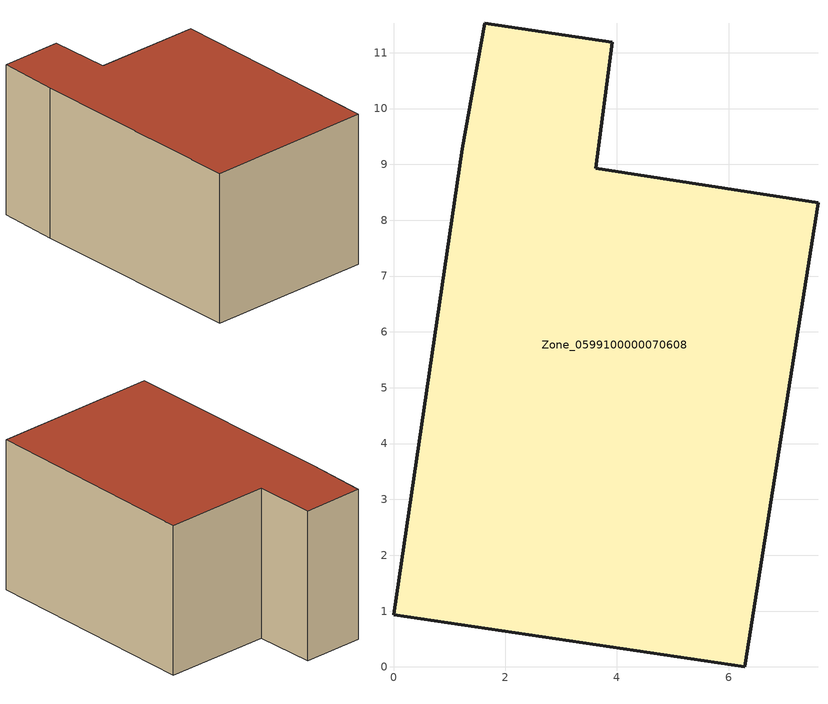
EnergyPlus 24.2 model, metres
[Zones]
Zone_0599100000070608
 floor ground (C_G): 7.6,8.31 6.29,0 0,0.93 1.23,9.28 1.63,11.53 3.92,11.19 3.62,8.93 z0
 wall outside (C_F): 6.29,0 7.6,8.31 3.62,8.93 3.92,11.19 1.63,11.53 1.23,9.28 0,0.93 6.29,0 z0:5.72
 roof outside (C_R): 1.63,11.53 1.23,9.28 0,0.93 6.29,0 7.6,8.31 3.62,8.93 3.92,11.19 z5.72
[BUILDING]
Pand.0599100000070608: North Axis=0; Terrain=City; Loads Convergence Tolerance Value=0.04; Temperature Convergence Tolerance Value=0.4; Solar Distribution=FullExterior; Maximum Number of Warmup Days=25; Minimum Number of Warmup Days=1
[Site:Location]
Rotterdam.The.Hague.AP_ZH_NLD Design_Conditions: Latitude=51.96; Longitude=4.45; Time Zone=1; Elevation=-4.5
[SITE:GROUNDTEMPERATURE:BUILDINGSURFACE]
18, 18, 18, 18, 18, 18, 18, 18, 18, 18, 18, 18
[MATERIAL] Thermal Absorptance=0.9; Solar Absorptance=0.7; Visible Absorptance=0.7
Name | Roughness | Thickness | Conductivity | Density | Specific Heat
G.TC.1946-1964 | MediumSmooth | 0.15 | 1 | 540 | 1210
F.TC.1946-1964 | Rough | 0.3 | 0.857143 | 1920 | 840
R.TC.1946-1964 | MediumRough | 0.2 | 0.235294 | 1500 | 1000
[CONSTRUCTION]
C_G: G.TC.1946-1964
C_F: F.TC.1946-1964
C_R: R.TC.1946-1964
[ZONE]
Zone_0599100000070608: Type=1; Multiplier=1; Ceiling Height=Autocalculate; Volume=Autocalculate; Floor Area=autocalculate; Part of Total Floor Area=Yes
[ZONEINFILTRATION:DESIGNFLOWRATE]
Infil_Zone_0599100000070608: Zone or ZoneList or Space or SpaceList=Zone_0599100000070608; Schedule=AlwaysOn; Design Flow Rate Calculation Method=Flow/Area; Flow Rate per Floor Area=0.003; Constant Term Coefficient=1; Temperature Term Coefficient=0; Velocity Term Coefficient=0; Velocity Squared Term Coefficient=0
[HVACTEMPLATE:ZONE:IDEALLOADSAIRSYSTEM]
Zone_0599100000070608: Maximum Heating Supply Air Temperature=50; Minimum Cooling Supply Air Temperature=13; Maximum Heating Supply Air Humidity Ratio=0.0156; Minimum Cooling Supply Air Humidity Ratio=0.0077; Heating Limit=NoLimit; Cooling Limit=NoLimit; Dehumidification Control Type=ConstantSensibleHeatRatio; Cooling Sensible Heat Ratio=0.7; Dehumidification Setpoint=60; Humidification Control Type=None; Humidification Setpoint=30; Outdoor Air Method=None; Outdoor Air Flow Rate per Person=0.00944; Outdoor Air Flow Rate per Zone Floor Area=0; Outdoor Air Flow Rate per Zone=0; Demand Controlled Ventilation Type=None; Outdoor Air Economizer Type=NoEconomizer; Heat Recovery Type=None; Sensible Heat Recovery Effectiveness=0.7; Latent Heat Recovery Effectiveness=0.65
[ZONECONTROL:THERMOSTAT]
ThermostatControl_Zone_0599100000070608: Zone or ZoneList=Zone_0599100000070608; Control Type Schedule=DualSetpointControlType; Control 1=Thermostat_Zone_0599100000070608; Temperature Difference Between Cutout And Setpoint=0
[THERMOSTATSETPOINT:DUALSETPOINT]
Thermostat_Zone_0599100000070608: Heating Setpoint Temperature Schedule=HeatingSetpoint_Zone_0599100000070608; Cooling Setpoint Temperature Schedule=CoolingSetpoint_Zone_0599100000070608
[SCHEDULE:COMPACT]
HeatingSetpoint_Zone_0599100000070608: Through: 12/31, For: AllDays, Until: 24:00, 21
CoolingSetpoint_Zone_0599100000070608: Through: 12/31, For: AllDays, Until: 24:00, 24
DualSetpointControlType: Through: 12/31, For: AllDays, Until: 24:00, 4
AlwaysOn: Through: 12/31, For: AllDays, Until: 24:00, 1
